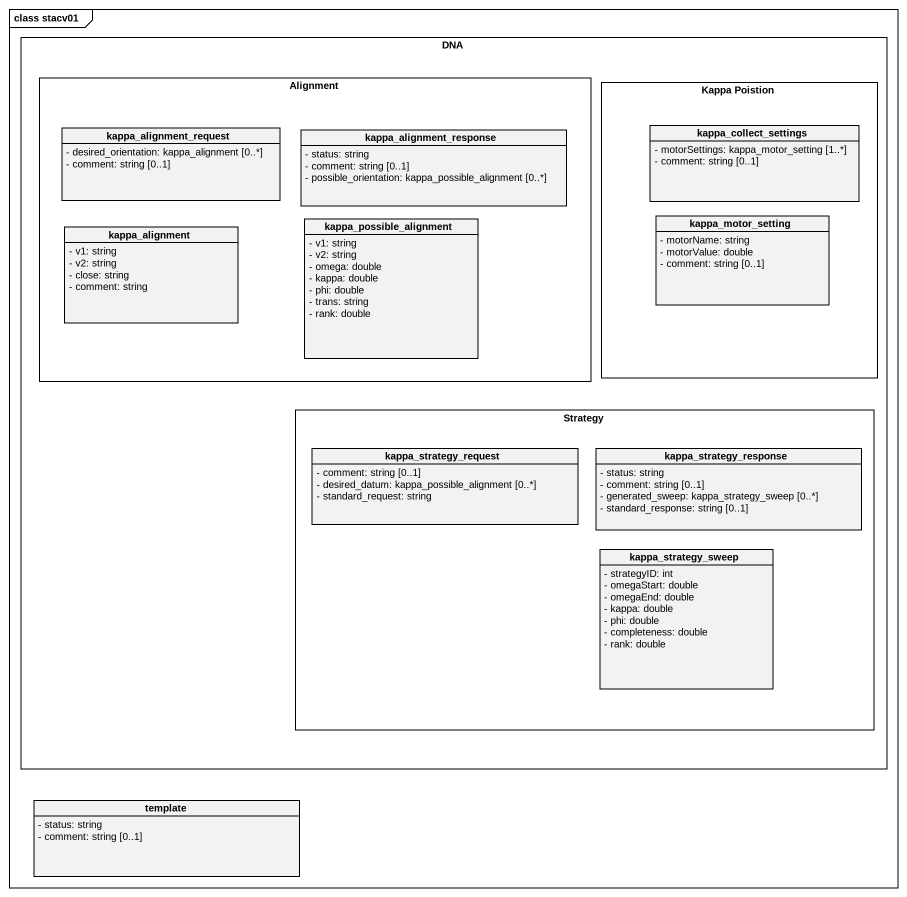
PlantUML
@startuml
mainframe class stacv01
hide circle
hide empty members
skinparam classAttributeIconSize 0
rectangle DNA {
  rectangle Alignment {
    class kappa_alignment_request {
      - desired_orientation: kappa_alignment [0..*]
      - comment: string [0..1]
    }
    class kappa_alignment_response {
      - status: string
      - comment: string [0..1]
      - possible_orientation: kappa_possible_alignment [0..*]
    }
    class kappa_possible_alignment {
      - v1: string
      - v2: string
      - omega: double
      - kappa: double
      - phi: double
      - trans: string
      - rank: double
    }
    class kappa_alignment {
      - v1: string
      - v2: string
      - close: string
      - comment: string
    }
  }
  rectangle "Kappa Poistion" as Kappa_Poistion {
    class kappa_collect_settings {
      - motorSettings: kappa_motor_setting [1..*]
      - comment: string [0..1]
    }
    class kappa_motor_setting {
      - motorName: string
      - motorValue: double
      - comment: string [0..1]
    }
  }
  rectangle Strategy {
    class kappa_strategy_request {
      - comment: string [0..1]
      - desired_datum: kappa_possible_alignment [0..*]
      - standard_request: string
    }
    class kappa_strategy_response {
      - status: string
      - comment: string [0..1]
      - generated_sweep: kappa_strategy_sweep [0..*]
      - standard_response: string [0..1]
    }
    class kappa_strategy_sweep {
      - strategyID: int
      - omegaStart: double
      - omegaEnd: double
      - kappa: double
      - phi: double
      - completeness: double
      - rank: double
    }
  }
}
class template {
  - status: string
  - comment: string [0..1]
}
@enduml
